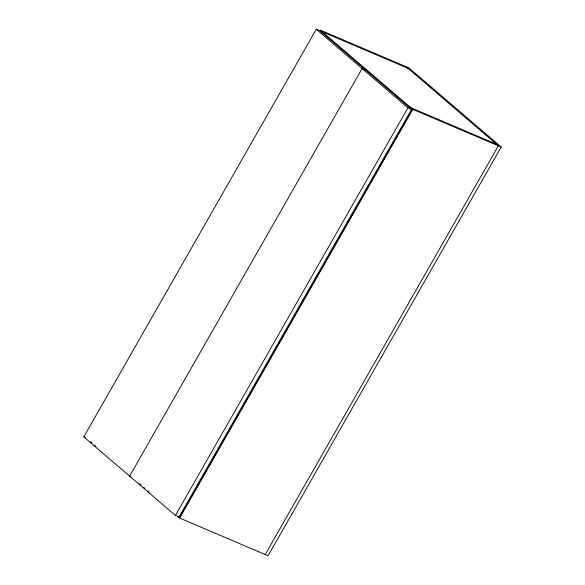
<?xml version="1.0" encoding="UTF-8"?>
<svg xmlns="http://www.w3.org/2000/svg" width="585" height="585" viewBox="0 0 585 585"><rect width="100%" height="100%" fill="white"/><g stroke="black" fill="none" stroke-linecap="round" stroke-linejoin="round"><path stroke-width="0.88" d="M179.368 517.147L175.427 515.436L83.787 436.863L316.288 29.25L319.929 30.8L411.562 109.373L179.068 516.986M321.26 33.308L322.159 31.722L407.957 68.291M321.355 33.352L322.255 31.765M175.427 515.436L407.921 107.823L316.288 29.25M265.232 554.536L498.361 145.811L406.114 66.705M501.213 147.025L268.076 555.75L179.434 517.974L412.571 109.241L501.213 147.025L408.959 67.926L320.317 30.142L412.666 109.285L179.529 518.01L177.591 516.387M365.742 70.09L362.108 68.54L129.607 476.146L131.062 476.768M410.721 107.662L496.519 144.224M407.921 107.823L411.562 109.373M83.787 436.863L85.242 437.485M90.507 441.682L91.889 442.867M94.565 445.2L95.947 446.384M139.632 483.802L141.014 484.987M143.691 487.32L145.073 488.504M147.837 490.881L149.219 492.065"/></g></svg>
